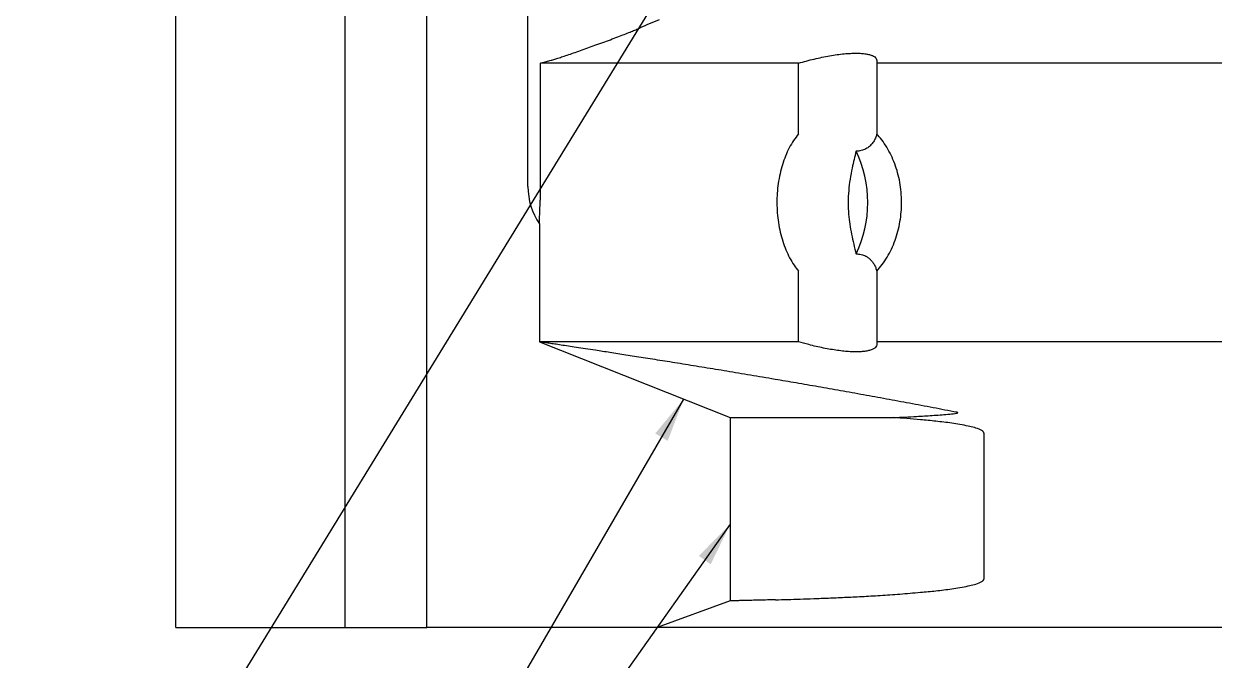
# Model space of a CAD drawing. Header units: millimetres. Extents: x 8 to 871, y 8 to 585.
# Drawn here: x 665.4 to 719.4, y 155.4 to 184.3 of the extents above; entities that cross this region are included whole.
import ezdxf

# ---------------------------------------------------------------- set-up
doc = ezdxf.new("R2010")
doc.units = ezdxf.units.MM
doc.layers.add('OUTLINE', color=7, linetype='Continuous', lineweight=25)
doc.layers.add('TEXT', color=2, linetype='Continuous')
doc.dimstyles.new('SLDDIMSTYLE18', dxfattribs={"dimtxt": 0.18, "dimasz": 2, "dimexe": 0, "dimexo": 0.0625, "dimgap": 0, "dimtad": 0, "dimtih": 1, "dimtoh": 1, "dimdec": 0, "dimrnd": 1e-09, "dimzin": 0, "dimdsep": 46, "dimtxsty": 'Standard', "dimsah": 1, "dimcen": 0.09, "dimadec": 0, "dimazin": 0, "dimtfac": 2, "dimtdec": 0, "dimtofl": 0, "dimtmove": 0, "dimatfit": 3, "dimfxl": 0, "dimfrac": 2, "dimtolj": 1, "dimtzin": 0, "dimarcsym": 0})
doc.dimstyles.new('SLDDIMSTYLE19', dxfattribs={"dimtxt": 0.18, "dimasz": 1, "dimexe": 0, "dimexo": 0.0625, "dimgap": 0, "dimtad": 0, "dimtih": 1, "dimtoh": 1, "dimdec": 0, "dimrnd": 1e-09, "dimzin": 0, "dimdsep": 46, "dimtxsty": 'Standard', "dimblk1": 'DOT', "dimblk2": 'DOT', "dimsah": 1, "dimcen": 0.09, "dimadec": 0, "dimazin": 0, "dimtfac": 1, "dimtdec": 0, "dimtofl": 0, "dimtmove": 0, "dimatfit": 3, "dimldrblk": 'DOT', "dimfxl": 0, "dimfrac": 2, "dimtolj": 1, "dimtzin": 0, "dimarcsym": 0})

# ---------------------------------------------------------------- blocks, each defined once
blk = doc.blocks.new('_Dot')
at = {"color": 0, "linetype": 'ByBlock', "lineweight": -2}
blk.add_line((-0.5, 0), (-1, 0), dxfattribs=at)
at = {"color": 0, "linetype": 'ByBlock', "const_width": 0.5}
blk.add_lwpolyline([(-0.25, 0, 1), (0.25, 0, 1)], format="xyb", close=True, dxfattribs=at)

msp = doc.modelspace()

# ---------------------------------------------------------------- linework, layer by layer
at = {"layer": 'OUTLINE'}
for p, q in [((672.2799, 156.8852), (672.2799, 429.83342)), ((679.96005, 156.8852), (679.96005, 429.83342)), ((683.65928, 156.8852), (683.65928, 429.83342)), ((688.2549, 176.90215), (688.2549, 202.4352)), ((691.1293, 183.25472), (691.3805, 183.34555)), ((688.83, 182.5035), (689.19745, 182.60615)), ((688.83, 176.90215), (688.83, 182.5035)), ((700.5287, 182.5035), (688.83, 182.5035)), ((700.5287, 179.2961), (700.5287, 182.5035)), ((732.27303, 182.5035), (704.07395, 182.5035)), ((704.07395, 182.5035), (704.07395, 179.2961)), ((688.7799, 175.20674), (688.7799, 169.85472)), ((700.5287, 169.85472), (700.5287, 173.06213)), ((704.07395, 173.06213), (704.07395, 169.85472)), ((700.5287, 169.85472), (688.7799, 169.85472)), ((688.7799, 169.85472), (697.4299, 166.41521)), ((732.27303, 169.85472), (704.07395, 169.85472)), ((697.4299, 166.41521), (704.84976, 166.41521)), ((697.4299, 166.41521), (697.4299, 158.09403)), ((708.93514, 165.71499), (708.93514, 159.08542)), ((697.4299, 158.09403), (694.10868, 156.8852)), ((672.2799, 156.8852), (679.96005, 156.8852)), ((679.96005, 156.8852), (681.7799, 156.8852)), ((681.7799, 156.8852), (683.65928, 156.8852)), ((694.10868, 156.8852), (683.65928, 156.8852)), ((775.45111, 156.8852), (694.10868, 156.8852))]:
    msp.add_line(p, q, dxfattribs=at)
for centre, radius, start, end in [((698.32655, 176.17911), 5.34572, 334.137794, 25.862206), ((691.2549, 176.90214), 3, 180, 214.411509)]:
    msp.add_arc(centre, radius, start, end, dxfattribs=at)
for points, knots in [([(693.31235, 184.09897), (693.46478, 184.16977), (693.76968, 184.31139), (694.07529, 184.42808), (694.2281, 184.48644)], [0, 0, 0, 0, 0.49995125, 1, 1, 1, 1]), ([(691.3805, 183.34555), (691.49937, 183.3888), (691.7371, 183.47528), (692.083, 183.60442), (692.40796, 183.72832), (692.70057, 183.84257), (692.95061, 183.94302), (693.12639, 184.01618), (693.24442, 184.06735), (693.28971, 184.08843), (693.31235, 184.09897)], [0, 0, 0, 0, 0.13899325, 0.27798249, 0.41715512, 0.55629316, 0.69211222, 0.82787938, 0.91394392, 1, 1, 1, 1]), ([(689.19745, 182.60615), (689.23098, 182.61531), (689.29806, 182.63363), (689.45993, 182.6832), (689.66124, 182.7475), (689.90125, 182.8265), (690.17419, 182.91857), (690.47606, 183.02257), (690.79727, 183.13534), (691.01862, 183.21492), (691.1293, 183.25472)], [0, 0, 0, 0, 0.12190763, 0.24383669, 0.36557815, 0.48734904, 0.6132763, 0.73922986, 0.86960666, 1, 1, 1, 1]), ([(700.5287, 182.5035), (700.64651, 182.53721), (700.88247, 182.60474), (701.23979, 182.69439), (701.59484, 182.77391), (701.94336, 182.84062), (702.28052, 182.89384), (702.59652, 182.93179), (702.88667, 182.95377), (703.14899, 182.9608), (703.3819, 182.95314), (703.58219, 182.9309), (703.74998, 182.8957), (703.8865, 182.84768), (703.98907, 182.78708), (704.05684, 182.71505), (704.09735, 182.62295), (704.08256, 182.54747), (704.07395, 182.5035)], [0, 0, 0, 0, 0.06327576, 0.12673528, 0.18999049, 0.25345661, 0.31713614, 0.38058329, 0.4411787, 0.50197877, 0.56257123, 0.62115981, 0.6799341, 0.73853307, 0.79797206, 0.85758854, 0.91704377, 1, 1, 1, 1]), ([(700.5287, 179.2961), (700.45294, 179.19833), (700.30118, 179.00249), (700.10516, 178.66289), (699.93444, 178.29506), (699.79388, 177.89897), (699.68324, 177.4816), (699.60375, 177.048), (699.5571, 176.6034), (699.54263, 176.15388), (699.56039, 175.70497), (699.61119, 175.26264), (699.69337, 174.83221), (699.80635, 174.41831), (699.94996, 174.02674), (700.12238, 173.66253), (700.31441, 173.33651), (700.45944, 173.15081), (700.5287, 173.06213)], [0, 0, 0, 0, 0.062902169, 0.126004284, 0.188905763, 0.251813911, 0.314921578, 0.377828461, 0.440606056, 0.503585441, 0.566362787, 0.628970759, 0.691778049, 0.754387808, 0.817085112, 0.879981932, 0.942680647, 1, 1, 1, 1]), ([(704.07395, 179.2961), (704.0571, 179.22917), (704.02666, 179.10819), (703.93511, 178.93717), (703.82108, 178.79011), (703.67229, 178.66135), (703.4862, 178.56372), (703.30169, 178.5163), (703.17753, 178.51228), (703.13687, 178.51096)], [0, 0, 0, 0, 0.18301636, 0.3308057, 0.4788769, 0.62639878, 0.77674717, 0.92687442, 1, 1, 1, 1]), ([(704.07395, 173.06213), (704.15885, 173.15989), (704.32892, 173.35573), (704.55269, 173.69533), (704.74967, 174.06317), (704.91366, 174.45925), (705.04383, 174.87662), (705.13804, 175.31022), (705.19343, 175.75482), (705.21069, 176.20434), (705.18961, 176.65325), (705.12913, 177.09558), (705.03186, 177.52601), (704.89908, 177.93991), (704.73167, 178.33148), (704.53292, 178.69569), (704.31397, 179.02171), (704.15153, 179.20741), (704.07395, 179.2961)], [0, 0, 0, 0, 0.0629016, 0.12600369, 0.18890589, 0.2518131, 0.31492172, 0.37782763, 0.4406062, 0.50358454, 0.56636186, 0.62897084, 0.69177812, 0.75438684, 0.8170851, 0.8799819, 0.94267983, 1, 1, 1, 1]), ([(703.13687, 178.51096), (703.07548, 178.25711), (702.97414, 177.83806), (702.86254, 177.23893), (702.79561, 176.71701), (702.77196, 176.18275), (702.79409, 175.66913), (702.85292, 175.18756), (702.93264, 174.73652), (703.02894, 174.28939), (703.10089, 173.99465), (703.13687, 173.84727)], [0, 0, 0, 0, 0.167857492, 0.277088627, 0.386259332, 0.499222106, 0.612183755, 0.70839436, 0.804640754, 0.90231305, 1, 1, 1, 1]), ([(688.7799, 175.20674), (688.78039, 175.28221), (688.78137, 175.43314), (688.7888, 175.67837), (688.79958, 175.9395), (688.81095, 176.17995), (688.81999, 176.39525), (688.82596, 176.57727), (688.82953, 176.7533), (688.82988, 176.86335), (688.83, 176.90215)], [0, 0, 0, 0, 0.185060706, 0.370134166, 0.554947069, 0.718404967, 0.801234547, 0.883685506, 0.958996517, 1, 1, 1, 1]), ([(703.13687, 173.84727), (703.21751, 173.84202), (703.38144, 173.83136), (703.56237, 173.75857), (703.69918, 173.67238), (703.83507, 173.55424), (703.94937, 173.40168), (704.03564, 173.22217), (704.06114, 173.11561), (704.07395, 173.06213)], [0, 0, 0, 0, 0.14719024, 0.29918407, 0.4001479, 0.50114663, 0.70843382, 0.85366717, 1, 1, 1, 1]), ([(707.71433, 166.65469), (707.35248, 166.72448), (706.62841, 166.86415), (705.56067, 167.06526), (704.50919, 167.26011), (703.46605, 167.45014), (702.43365, 167.63521), (701.41464, 167.81507), (700.42273, 167.98758), (699.39503, 168.16385), (698.3413, 168.34199), (697.27301, 168.51997), (696.2468, 168.68861), (695.2679, 168.84744), (694.34068, 168.99612), (693.47941, 169.13273), (692.6866, 169.25725), (691.96334, 169.36986), (691.35926, 169.46315), (690.85904, 169.53996), (690.44693, 169.60292), (690.07868, 169.65894), (689.74734, 169.70914), (689.45753, 169.75292), (689.21357, 169.78966), (689.02105, 169.81858), (688.88321, 169.83925), (688.79612, 169.8523), (688.78531, 169.85392), (688.7799, 169.85472)], [0, 0, 0, 0, 0.03357435, 0.06718252, 0.10079112, 0.13436597, 0.169072, 0.20381444, 0.23855725, 0.2732637, 0.31504559, 0.35685888, 0.3986412, 0.4415916, 0.48457558, 0.52752632, 0.5701012, 0.61270841, 0.65528352, 0.68811836, 0.72098252, 0.75384675, 0.78668172, 0.82189499, 0.85712623, 0.89233952, 0.92822002, 0.9641195, 1, 1, 1, 1]), ([(704.07395, 169.85472), (704.08143, 169.82101), (704.09643, 169.75349), (704.06982, 169.66383), (704.0068, 169.58431), (703.90212, 169.51759), (703.75875, 169.46439), (703.58055, 169.42642), (703.37011, 169.40445), (703.13324, 169.39743), (702.87254, 169.40508), (702.59169, 169.42732), (702.29607, 169.46251), (701.98466, 169.51054), (701.66077, 169.57113), (701.32872, 169.64318), (700.94905, 169.73526), (700.68343, 169.81075), (700.5287, 169.85472)], [0, 0, 0, 0, 0.06327513, 0.12673558, 0.18999076, 0.25345616, 0.31713561, 0.38058341, 0.4411779, 0.50197882, 0.56257124, 0.62115979, 0.67993405, 0.73853288, 0.79797124, 0.85758857, 0.91704347, 1, 1, 1, 1]), ([(704.84976, 166.41521), (705.19145, 166.43291), (705.75635, 166.46216), (706.59229, 166.51026), (707.18103, 166.55347), (707.56289, 166.5912), (707.70874, 166.61525), (707.7487, 166.62857), (707.75719, 166.63601), (707.75451, 166.64106), (707.75111, 166.64372), (707.74563, 166.64645), (707.73672, 166.64957), (707.72587, 166.65235), (707.71792, 166.65396), (707.71433, 166.65469)], [0, 0, 0, 0, 0.3569039, 0.59003875, 0.82317818, 0.93262921, 0.9699722, 0.98268119, 0.98908772, 0.9907191, 0.99207332, 0.99343426, 0.99502798, 0.99775733, 1, 1, 1, 1]), ([(708.93514, 165.71499), (708.93459, 165.72146), (708.93332, 165.73643), (708.92065, 165.76291), (708.87563, 165.81397), (708.73451, 165.88902), (708.50862, 165.96692), (708.06805, 166.06146), (707.48137, 166.16709), (706.75894, 166.252), (706.08021, 166.31592), (705.44218, 166.37192), (705.04723, 166.40078), (704.84976, 166.41521)], [0, 0, 0, 0, 0.00317899, 0.00735561, 0.01507314, 0.04197797, 0.10672882, 0.17168368, 0.34349305, 0.51545757, 0.68738781, 0.84369345, 1, 1, 1, 1]), ([(699.49055, 158.14572), (699.66953, 158.15038), (700.01405, 158.15934), (700.5974, 158.17676), (701.21386, 158.19751), (701.88253, 158.22305), (702.60756, 158.25488), (703.39037, 158.29304), (704.23083, 158.34088), (705.11974, 158.40149), (705.96748, 158.47376), (706.75902, 158.54843), (707.48135, 158.63331), (708.06806, 158.73892), (708.50862, 158.83351), (708.73452, 158.91138), (708.87563, 158.98644), (708.92066, 159.0375), (708.93331, 159.06398), (708.93459, 159.07895), (708.93514, 159.08542)], [0, 0, 0, 0, 0.0889579, 0.17124396, 0.25359865, 0.33595306, 0.41823861, 0.50284606, 0.58753077, 0.67221169, 0.75681402, 0.81764002, 0.87847816, 0.93926141, 0.96224148, 0.98514901, 0.99466748, 0.99739781, 0.99887618, 1, 1, 1, 1]), ([(699.49055, 158.14572), (699.36449, 158.14255), (699.11232, 158.13621), (698.77949, 158.12786), (698.47934, 158.12033), (698.216, 158.11372), (697.98919, 158.10805), (697.79373, 158.10313), (697.63461, 158.09916), (697.51671, 158.09619), (697.44573, 158.09443), (697.4299, 158.09403), (697.4299, 158.09403), (697.4299, 158.09403)], [0, 0, 0, 0, 0.09521401, 0.19045386, 0.28566794, 0.38182837, 0.47801542, 0.57417586, 0.68033847, 0.78650103, 0.89324221, 0.99998338, 1, 1, 1, 1])]:
    msp.add_open_spline(points, degree=3, knots=knots, dxfattribs=at)

# ---------------------------------------------------------------- leaders
at = {"layer": 'TEXT'}
for points, dimstyle in [([(697.09891, 190.34741), (665.38352, 138.56773)], 'SLDDIMSTYLE19'), ([(695.31631, 167.25563), (667.14709, 118.78494)], 'SLDDIMSTYLE18'), ([(697.4299, 161.57677), (667.14709, 118.78494)], 'SLDDIMSTYLE18')]:
    msp.add_leader(points, dimstyle=dimstyle, dxfattribs=at)

doc.saveas('drawing.dxf')
